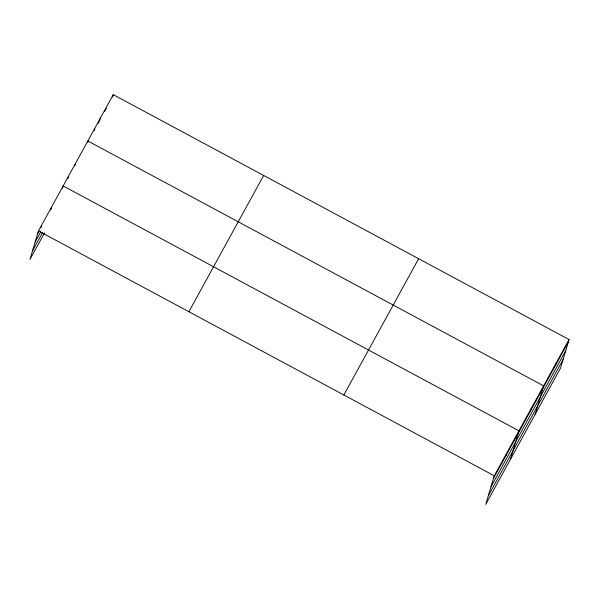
<?xml version="1.0" encoding="UTF-8"?>
<svg xmlns="http://www.w3.org/2000/svg" width="599" height="599" viewBox="0 0 599 599"><rect width="100%" height="100%" fill="white"/><g stroke="black" fill="none" stroke-linecap="round" stroke-linejoin="round"><path stroke-width="0.9" d="M569.05 339.536L494.272 475.801L485.759 504.351L560.537 368.086L569.05 339.536L113.241 94.649L38.463 230.915L29.95 259.464L44.491 232.966M50.309 210.084L50.803 208.43M62.401 188.423L63.142 185.945L518.944 430.831L510.438 459.381M74.74 165.938L75.481 163.467M87.327 142.629L87.821 140.982L543.622 385.868L535.109 414.418M100.04 119.471L100.527 117.816M112.507 97.128L113.241 94.649M505.87 455.794L506.604 453.316M530.549 410.824L531.283 408.346M555.595 365.18L556.336 362.702M37.722 233.393L39.047 230.982M40.807 227.77L41.69 226.167M50.945 209.306L51.821 207.696M67.687 178.787L68.571 177.184M87.514 142.659L88.39 141.065M94.095 130.679L94.971 129.077M98.041 123.491L99.793 120.294M104.615 111.504L106.367 108.314M35.161 241.996L40.889 231.558M32.518 250.861L42.649 232.39M188.88 311.727L263.657 175.462M343.856 394.988L418.634 258.723M493.531 478.279L568.309 342.014M490.963 486.882L565.748 350.617M488.32 495.747L563.105 359.482M38.463 230.915L494.272 475.801"/></g></svg>
